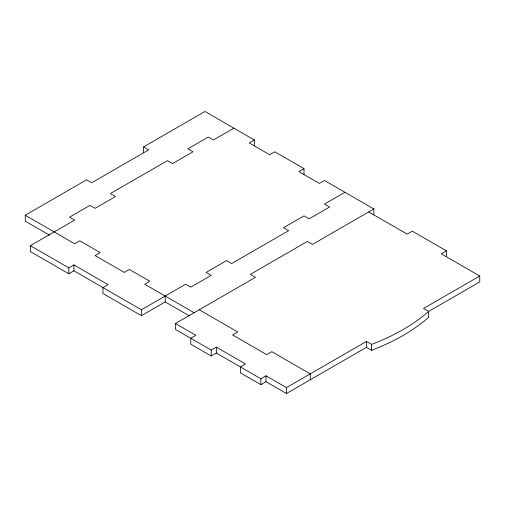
<?xml version="1.0" encoding="UTF-8"?>
<svg xmlns="http://www.w3.org/2000/svg" width="505" height="505" viewBox="0 0 505 505"><rect width="100%" height="100%" fill="white"/><g stroke="black" fill="none" stroke-linecap="round" stroke-linejoin="round"><path stroke-width="0.76" d="M49.465 235.115L25.25 221.139L25.25 215.231L86.607 179.812L91.721 182.759L148.722 149.846L143.609 146.898L143.609 152.8M143.609 146.898L204.967 111.472L254.35 139.98L254.35 145.882M344.921 192.266L324.462 204.083L329.582 207.031L309.123 218.842L304.01 215.887L283.558 227.698L288.677 230.646L231.669 263.559L226.556 260.612L206.103 272.416L211.216 275.37L190.764 287.175L185.651 284.227L141.394 309.773L73.932 270.825L68.819 273.779L30.369 251.578L30.369 245.676L74.626 220.123L69.513 217.175L89.966 205.365L95.079 208.319L115.531 196.508L110.418 193.56L167.433 160.64L172.546 163.595L192.992 151.784L187.873 148.836L208.331 137.025L213.445 139.98L233.897 128.169M254.35 139.98L249.23 142.934L269.683 154.738L274.802 151.784L304.016 168.651L304.016 174.56M30.369 245.676L68.819 267.877L73.932 264.923L108.057 284.624L102.944 287.579L102.944 293.481L141.394 315.682L165.204 301.933M304.016 168.651L298.897 171.612L319.349 183.416L324.469 180.462L373.839 208.969L373.839 214.877M428.259 311.654L479.75 281.929L479.75 276.02L423.512 308.492L428.625 311.44L428.625 317.348A198.743 114.742 0 0 1 371.611 350.262L366.497 347.307L286.455 393.528L266.002 381.717L260.889 384.671L240.437 372.86L240.437 366.958L245.55 364.004L216.336 347.137L211.223 350.091L175.431 329.424L175.431 323.522L255.48 277.308L250.366 274.354L307.375 241.441L312.488 244.388L373.839 208.969M175.431 323.522L195.883 335.333L190.77 338.281L190.77 344.189L211.223 355.993L216.336 353.039L260.889 378.769L266.002 375.815L286.455 387.619L366.497 341.405L371.611 344.359A198.743 114.742 0 0 0 428.625 311.44M446.42 256.774L446.42 250.871L441.301 253.826L479.75 276.02M446.42 250.871L412.295 231.164L407.175 234.124L368.726 211.923M199.241 309.773L237.691 331.974L232.571 334.929L266.703 354.63L271.816 351.676L310.266 373.877L310.266 379.779M25.25 215.231L74.633 243.738L79.746 240.784L100.198 252.595L95.079 255.549L124.299 272.41L129.413 269.462L149.865 281.266L144.746 284.227L194.122 312.734M189.413 315.915L165.198 301.933L165.204 296.031M371.611 344.359L371.611 350.262M366.497 341.405L366.497 347.307M286.455 387.619L286.455 393.528M266.002 375.815L266.002 381.717M260.889 378.769L260.889 384.671M216.336 347.137L216.336 353.039M211.223 350.091L211.223 355.993M141.394 309.773L141.394 315.682M73.932 264.923L73.932 270.825M68.819 267.877L68.819 273.779"/></g></svg>
